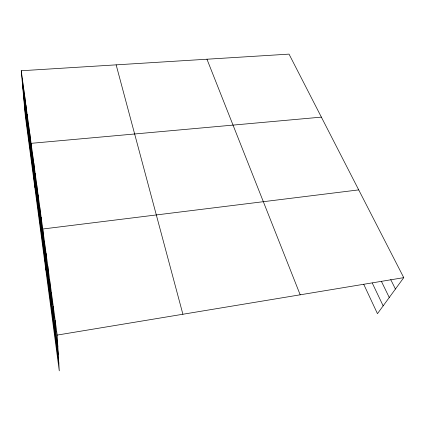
<?xml version="1.0" encoding="UTF-8"?>
<svg xmlns="http://www.w3.org/2000/svg" width="425" height="425" viewBox="0 0 425 425"><rect width="100%" height="100%" fill="white"/><g stroke="black" fill="none" stroke-linecap="round" stroke-linejoin="round"><path stroke-width="0.64" d="M21.25 70.747L57.178 335.086L59.277 370.876L25.341 116.158L21.25 70.747L289.032 54.124L403.75 277.647L377.453 313.671L363.699 284.235M57.178 335.086L403.75 277.647M358.711 189.89L42.76 229.006L45.857 270.173M321.374 117.13L31.115 143.331L34.829 187.372M390.734 279.613L395.431 289.037M381.363 281.276L389.263 297.489M372.284 283.066L383.153 305.857M206.959 59.218L300.188 294.812M116.147 64.855L182.899 314.25M22.53 84.989L57.848 346.502M23.492 95.625L58.337 354.912M24.443 106.213L58.825 363.194M23.545 87.635L24.804 101.819M22.387 79.093L23.657 93.309M25.952 105.326L27.184 119.43M24.735 96.379L25.978 110.527M28.47 123.866L29.676 137.875M27.195 114.484L28.411 128.547M29.777 133.482L30.961 147.422M33.809 163.163L34.94 176.885M32.449 153.127L33.596 166.929M36.64 184.004L37.729 197.54M35.211 173.453L36.322 187.085M38.112 194.82L39.174 208.25M39.621 205.918L40.662 219.231M41.172 217.308L42.181 230.493M44.391 241.012L45.342 253.906M46.065 253.348L46.984 266.077M47.791 266.029L48.673 278.582M49.56 279.066L50.41 291.422M51.383 292.469L52.19 304.619M53.258 306.266L54.023 318.187M55.186 320.466L55.909 332.143"/></g></svg>
